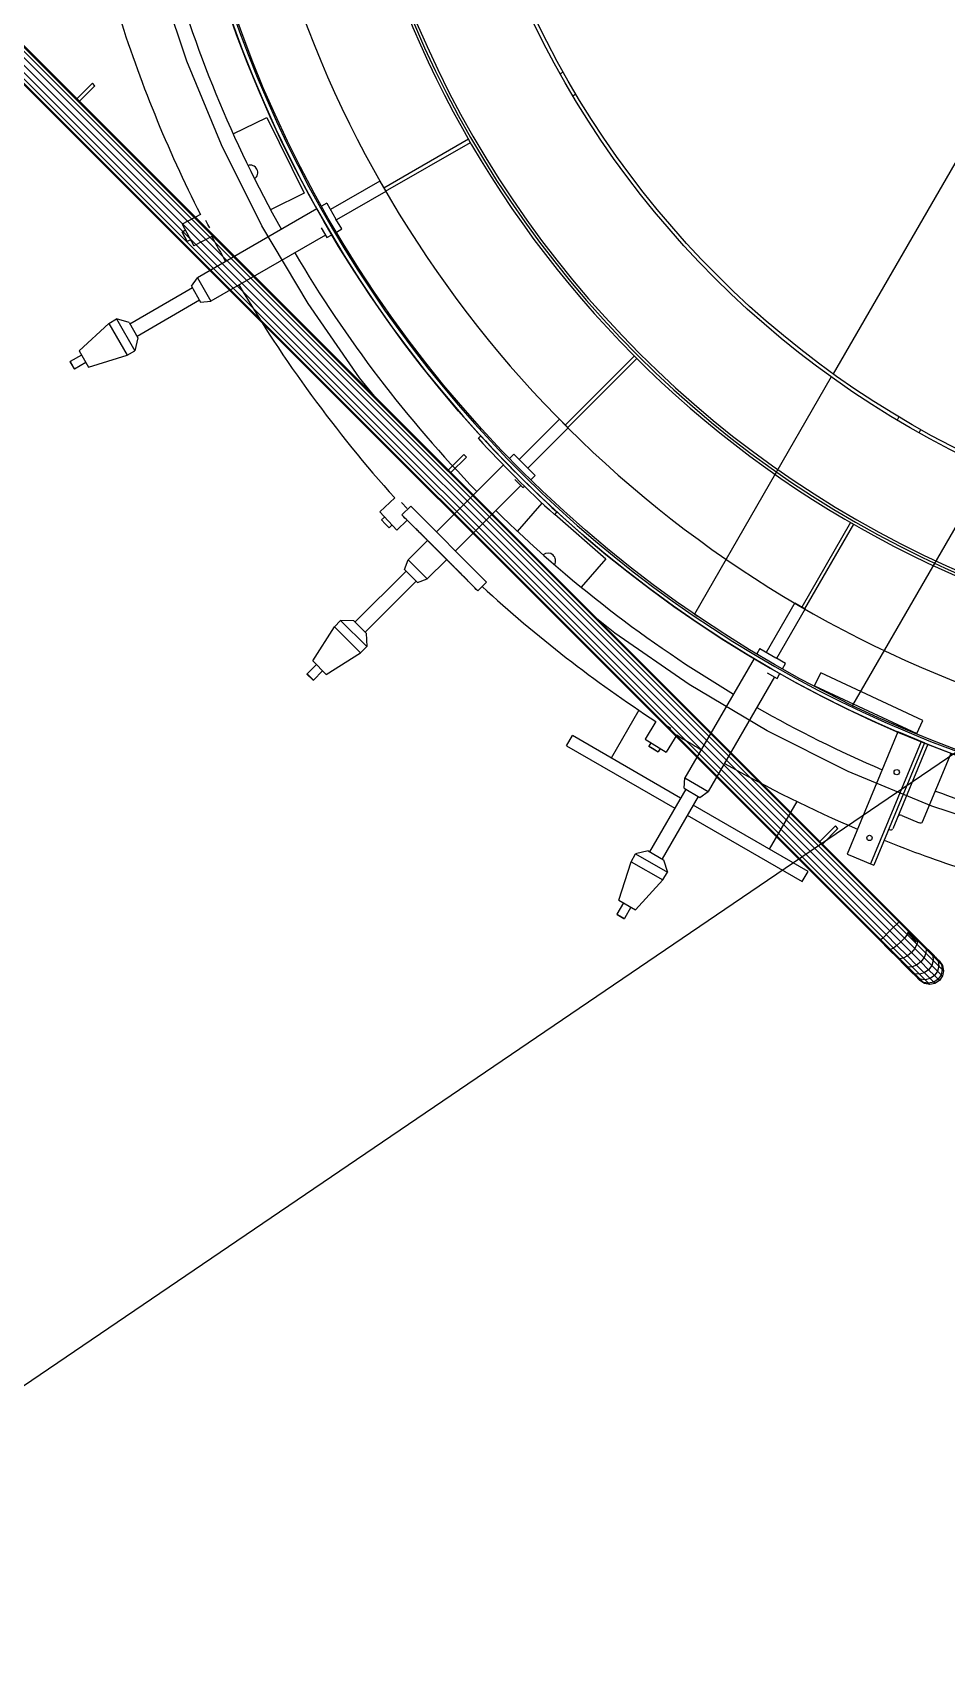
# Model space of a CAD drawing. Header units: metres. Extents: x 0 to 63075, y 0 to 44550.
# Drawn here: x 53734.1 to 53977.7, y 38477.8 to 38908.8 of the extents above; entities that cross this region are included whole.
import ezdxf

# ---------------------------------------------------------------- set-up
doc = ezdxf.new("R2010")
doc.units = ezdxf.units.M
doc.header["$LTSCALE"] = 75
for name, color, linetype in [('GSB', 7, 'Continuous'), ('ML6', 1, 'Continuous'), ('SDM', 7, 'Continuous'), ('SL1', 8, 'Continuous')]:
    doc.layers.add(name, color=color, linetype=linetype)
doc.styles.add('ROMANS', font='ROMANS.SHX')
doc.dimstyles.new('75___1-75', dxfattribs={"dimscale": 75, "dimtxt": 2.5, "dimasz": 2, "dimexe": 1.5, "dimexo": 1, "dimgap": 0.5, "dimtad": 1, "dimdec": 0, "dimzin": 12, "dimtxsty": 'ROMANS', "dimcen": 0, "dimclrd": 256, "dimclre": 256, "dimclrt": 3, "dimazin": 3, "dimtfac": 1, "dimtdec": 0, "dimtmove": 0, "dimatfit": 0, "dimfxl": 1, "dimlwd": -1, "dimlwe": -1, "dimarcsym": 0})

# ---------------------------------------------------------------- blocks, each defined once
blk = doc.blocks.new('A$C6bae614f')
at = {"layer": 'SL1'}
for p, q in [((373998.9, 34335.2), (373408.8, 33313.2)), ((372261.9, 33868), (372211.2, 34020.4)), ((373516.1, 32331), (371914.9, 33932.3)), ((373521.7, 32336.6), (371920.5, 33937.9)), ((373525.4, 32340.3), (371924.2, 33941.6)), ((371925.6, 33942.9), (373526.7, 32341.7)), ((373492.2, 32307.1), (371891.1, 33908.4)), ((373493.5, 32308.5), (371892.4, 33909.7)), ((373497.3, 32312.2), (371896.1, 33913.5)), ((373502.9, 32317.8), (371901.7, 33919.1)), ((373509.5, 32324.4), (371908.3, 33925.7)), ((372323.4, 33719.6), (372261.9, 33868)), ((372930, 33848.8), (372924.5, 33845.7)), ((372094.6, 33829.1), (372067, 33801.5)), ((372071.5, 33797), (372099.1, 33824.6)), ((372099.1, 33824.6), (372094.6, 33829.1)), ((372947, 33806.7), (372952.5, 33809.9)), ((372344.4, 33739), (372404.1, 33768.4)), ((372404.1, 33768.4), (372470.4, 33633.9)), ((372395.3, 33576), (372323.4, 33719.6)), ((372762, 33729.5), (372611.7, 33642.8)), ((372614.9, 33637.3), (372765.2, 33724)), ((372604.8, 33655.4), (372517.1, 33604.7)), ((372604.8, 33655.4), (372615.4, 33637)), ((372470.4, 33633.9), (372410.7, 33604.5)), ((372510.4, 33616.2), (372501.1, 33610.8)), ((372510.4, 33616.2), (372526.8, 33587.8)), ((372615.4, 33637), (372527.7, 33586.4)), ((372286.2, 33596.1), (372254, 33579)), ((372492.9, 33606.1), (372280.9, 33483.7)), ((372537, 33570.3), (372526.8, 33587.8)), ((372259.8, 33568.1), (372253.7, 33564.8)), ((372253.7, 33564.8), (372262.8, 33547.8)), ((372258.2, 33556.3), (372253.7, 33564.8)), ((372254, 33579), (372274.7, 33540.2)), ((372299.7, 33578.4), (372296, 33585.3)), ((372302.8, 33572.5), (372299.7, 33578.4)), ((372507.9, 33559.6), (372304.7, 33442.3)), ((372477.2, 33437.9), (372395.3, 33576)), ((372500.4, 33572.6), (372510.5, 33555)), ((372510.5, 33555), (372519.3, 33560.1)), ((372527.5, 33564.8), (372537, 33570.3)), ((372258.2, 33556.3), (372262.8, 33547.8)), ((372268.9, 33551.1), (372262.8, 33547.8)), ((372306.5, 33557.1), (372274.7, 33540.2)), ((372270.2, 33468.8), (372280.9, 33483.7)), ((372280.9, 33483.7), (372304.7, 33442.3)), ((372272, 33465.7), (372161.1, 33401.6)), ((372284.7, 33443.7), (372173.8, 33379.6)), ((372270.2, 33468.8), (372286.5, 33440.6)), ((372286.5, 33440.6), (372304.7, 33442.3)), ((372568.8, 33305.9), (372477.2, 33437.9)), ((372071, 33354.3), (372123.7, 33402.8)), ((372123.7, 33402.8), (372137.2, 33411)), ((372123.7, 33402.8), (372156.1, 33346.6)), ((372137.2, 33411), (372170, 33354.2)), ((372159.6, 33404.1), (372137.2, 33411)), ((372159.6, 33404.1), (372175.2, 33377.2)), ((372175.2, 33377.2), (372170, 33354.2)), ((372055.1, 33333.9), (372055.2, 33334.9)), ((372055.1, 33333.9), (372062.1, 33321.8)), ((372075.5, 33346.5), (372055.2, 33334.9)), ((372055.2, 33334.9), (372063.1, 33321.3)), ((372083.2, 33333.1), (372063.1, 33321.3)), ((372071, 33354.3), (372087.8, 33325.2)), ((372087.8, 33325.2), (372156.1, 33346.6)), ((372156.1, 33346.6), (372170, 33354.2)), ((373056.1, 33344.8), (372933.4, 33222.2)), ((372937.9, 33217.7), (373060.6, 33340.4)), ((372062.1, 33321.8), (372063.1, 33321.3)), ((372595, 33273.5), (372568.8, 33305.9)), ((373405.6, 33307.6), (373162.6, 32886.8)), ((372923.5, 33232.5), (372851.8, 33160.9)), ((372938.5, 33217.5), (372866.9, 33145.9)), ((372923.5, 33232.5), (372938.5, 33217.5)), ((373525.6, 33236.7), (373522.4, 33231.2)), ((373561.4, 33208.7), (373564.6, 33214.2)), ((372779.3, 33198.5), (372783.8, 33202.9)), ((372753.8, 33169.9), (372726.1, 33142.3)), ((372730.6, 33137.8), (372758.3, 33165.4)), ((372758.3, 33165.4), (372753.8, 33169.9)), ((372842.5, 33170.3), (372834.8, 33162.7)), ((372842.5, 33170.3), (372880, 33132.8)), ((372823.7, 33151.5), (372704.9, 33032.8)), ((372872.3, 33125.1), (372880, 33132.8)), ((373686, 33145.7), (373443, 32724.9)), ((372854.7, 33114.9), (372738.7, 32999)), ((372844.1, 33125.5), (372858.4, 33111.2)), ((372858.4, 33111.2), (372861.1, 33113.9)), ((372865.6, 33118.4), (372865.6, 33118.4)), ((372631, 33092.8), (372604.4, 33068)), ((372653.3, 33074.3), (372643.3, 33084.9)), ((372643.6, 33062.7), (372659.3, 33078.4)), ((372659.3, 33078.4), (372794.1, 32943.5)), ((372848.8, 33033.5), (372892.7, 33083.5)), ((372892.7, 33083.5), (372892.8, 33083.5)), ((372604.4, 33068), (372634.5, 33035.8)), ((372612.8, 33059), (372607.7, 33054.2)), ((372607.7, 33054.2), (372614.3, 33047.1)), ((372614.3, 33047.1), (372607.7, 33054.2)), ((372614.3, 33047.1), (372620.9, 33040.1)), ((372614.3, 33047.1), (372620.9, 33040.1)), ((372626, 33044.8), (372620.9, 33040.1)), ((372653.1, 33053.2), (372634.5, 33035.8)), ((372643.6, 33062.7), (372778.4, 32927.8)), ((372918.7, 33068.1), (372914.2, 33063.6)), ((372914.8, 33064.2), (373005.5, 32984.6)), ((373439.8, 33049.4), (373353, 32899.1)), ((373358.5, 32896), (373445.3, 33046.2)), ((372689.2, 33017.1), (372655, 32982.8)), ((373005.5, 32984.6), (372961.6, 32934.6)), ((372651.1, 32963.2), (372560.5, 32872.6)), ((372648.6, 32965.7), (372655, 32982.8)), ((372648.6, 32965.7), (372660.1, 32954.2)), ((372655, 32982.8), (372688.8, 32949.1)), ((372723, 32983.3), (372688.8, 32949.1)), ((372669.1, 32945.2), (372578.5, 32854.6)), ((372660.1, 32954.2), (372671.7, 32942.7)), ((372671.7, 32942.7), (372688.8, 32949.1)), ((372794.1, 32943.5), (372778.4, 32927.8)), ((373340.7, 32906.6), (373290.1, 32818.8)), ((373340.7, 32906.6), (373359.1, 32896)), ((372524.1, 32864.1), (372535, 32875.5)), ((372535, 32875.5), (372581.4, 32829.1)), ((372558.5, 32874.6), (372535, 32875.5)), ((372558.5, 32874.6), (372580.5, 32852.6)), ((373021.6, 32853.1), (372989.2, 32879.2)), ((373162.6, 32886.8), (373162.6, 32886.8)), ((373359.1, 32896), (373308.5, 32808.2)), ((372485.7, 32803.6), (372524.1, 32864.1)), ((372524.1, 32864.1), (372547, 32841.1)), ((372547, 32841.1), (372570, 32818.2)), ((372580.5, 32852.6), (372581.4, 32829.1)), ((373153.6, 32761.5), (373021.6, 32853.1)), ((372509.5, 32779.8), (372570, 32818.2)), ((372570, 32818.2), (372581.4, 32829.1)), ((373278.6, 32825.5), (373273.2, 32816.1)), ((373278.6, 32825.5), (373307, 32809.1)), ((372492.1, 32797.2), (372475.6, 32780.8)), ((372485.7, 32803.6), (372509.5, 32779.8)), ((372503.1, 32786.2), (372486.7, 32769.7)), ((373268.5, 32807.9), (373146, 32595.9)), ((373291.7, 32782.7), (373309.3, 32772.5)), ((373324.5, 32798.9), (373307, 32809.1)), ((373319.1, 32789.5), (373324.5, 32798.9)), ((372475.6, 32780.8), (372486.7, 32769.7)), ((372475.7, 32779.7), (372475.6, 32780.8)), ((372475.7, 32779.7), (372485.6, 32769.8)), ((372485.6, 32769.8), (372486.7, 32769.7)), ((373291.7, 32679.5), (373153.6, 32761.5)), ((373304.7, 32775.2), (373187.4, 32572)), ((373309.3, 32772.5), (373314.3, 32781.3)), ((373376, 32759.3), (373386.8, 32782.3)), ((373376, 32759.3), (373557.3, 32674.8)), ((373568, 32697.8), (373386.8, 32782.3)), ((373064, 32716.1), (373015.1, 32631.3)), ((373443, 32724.9), (373443, 32724.9)), ((373557.3, 32674.8), (373568, 32697.8)), ((372936, 32653.2), (372946.3, 32671)), ((373138.3, 32560.2), (372946.3, 32671)), ((373094.4, 32695.9), (373075.1, 32665)), ((373115, 32687.3), (373108.3, 32691.5)), ((373131.5, 32672.3), (373112.5, 32641.8)), ((373120.7, 32683.8), (373115, 32687.3)), ((373435.3, 32607.6), (373291.7, 32679.5)), ((373523.8, 32677.6), (373433.8, 32460.5)), ((373528.4, 32675.7), (373523.8, 32677.6)), ((373564.8, 32660.6), (373528.4, 32675.7)), ((372936, 32653.2), (373128, 32542.3)), ((373075.1, 32665), (373112.5, 32641.8)), ((373085.6, 32658.5), (373081.9, 32652.6)), ((373081.9, 32652.6), (373098.3, 32642.3)), ((373090.1, 32647.4), (373081.9, 32652.6)), ((373090.1, 32647.4), (373098.3, 32642.3)), ((373102, 32648.3), (373098.3, 32642.3)), ((373564.8, 32660.6), (373474.9, 32443.5)), ((373570.8, 32658.3), (373480.8, 32441.1)), ((373576.7, 32656), (373514.5, 32505.8)), ((373570.7, 32658.2), (373564.8, 32660.6)), ((373567.6, 32517.9), (373618.2, 32640)), ((373144.3, 32577.7), (373146, 32595.9)), ((373146, 32595.9), (373187.4, 32572)), ((373583.7, 32546.1), (373435.3, 32607.6)), ((373147.4, 32575.9), (373083.3, 32464.9)), ((373169.4, 32563.2), (373105.3, 32452.2)), ((373144.3, 32577.7), (373172.5, 32561.4)), ((373172.5, 32561.4), (373187.4, 32572)), ((373344.4, 32554.2), (373295.5, 32469.4)), ((373150, 32529.6), (373354, 32411.9)), ((373364.3, 32429.7), (373160.3, 32547.5)), ((373530.7, 32529.3), (373561.6, 32516.5)), ((373736.1, 32495.4), (373583.7, 32546.1)), ((373412.9, 32510.7), (373385.3, 32483.1)), ((373389.8, 32478.6), (373417.4, 32506.2)), ((373417.4, 32506.2), (373412.9, 32510.7)), ((373507.2, 32505), (373508.5, 32504.5)), ((373028.9, 32378.9), (373050.3, 32447.3)), ((373050.3, 32447.3), (373057.9, 32461.2)), ((373050.3, 32447.3), (373106.5, 32414.8)), ((373080.9, 32466.4), (373057.9, 32461.2)), ((373057.9, 32461.2), (373114.7, 32428.4)), ((373080.9, 32466.4), (373107.8, 32450.8)), ((373107.8, 32450.8), (373114.7, 32428.4)), ((373433.8, 32460.5), (373438.5, 32458.6)), ((373438.5, 32458.6), (373474.9, 32443.5)), ((373474.9, 32443.5), (373480.8, 32441.1)), ((373058, 32362.1), (373106.5, 32414.8)), ((373106.5, 32414.8), (373114.7, 32428.4)), ((373354, 32411.9), (373364.3, 32429.7)), ((373036.8, 32374.4), (373025, 32354.3)), ((373025, 32354.3), (373038.6, 32346.4)), ((373025.5, 32353.3), (373025, 32354.3)), ((373025.5, 32353.3), (373037.5, 32346.3)), ((373028.9, 32378.9), (373058, 32362.1)), ((373050.2, 32366.7), (373038.6, 32346.4)), ((373037.5, 32346.3), (373038.6, 32346.4)), ((373509.5, 32324.4), (373497.3, 32312.2)), ((373516.1, 32331), (373509.5, 32324.4)), ((373547.6, 32286.2), (373509.5, 32324.4)), ((373521.7, 32336.6), (373516.1, 32331)), ((373535.3, 32311.7), (373516.1, 32331)), ((373526.7, 32341.7), (373521.7, 32336.6)), ((373540.1, 32318.2), (373521.7, 32336.6)), ((373542.6, 32323.1), (373525.4, 32340.3)), ((373542.4, 32325.9), (373526.7, 32341.7)), ((373540.1, 32318.2), (373542.6, 32323.1)), ((373542.4, 32325.9), (373542.6, 32323.1)), ((373542.4, 32325.9), (373570.8, 32297.6)), ((373542.6, 32323.1), (373558.9, 32306.8)), ((373493.5, 32308.5), (373492.2, 32307.1)), ((373507.9, 32291.4), (373492.2, 32307.1)), ((373497.3, 32312.2), (373493.5, 32308.5)), ((373510.7, 32291.3), (373493.5, 32308.5)), ((373562.1, 32247.4), (373497.3, 32312.2)), ((373522.1, 32298.5), (373502.9, 32317.8)), ((373522.1, 32298.5), (373515.7, 32293.8)), ((373529, 32304.8), (373522.1, 32298.5)), ((373540.5, 32280.2), (373522.1, 32298.5)), ((373535.3, 32311.7), (373529, 32304.8)), ((373540.1, 32318.2), (373535.3, 32311.7)), ((373535.3, 32311.7), (373600.5, 32246.5)), ((373557.6, 32300.6), (373540.1, 32318.2)), ((373556.4, 32305.1), (373541.2, 32320.3)), ((373541.9, 32321.8), (373555.1, 32308.7)), ((373547, 32311.2), (373549.7, 32311.8)), ((373551.6, 32312.2), (373553.2, 32312.5)), ((373557.6, 32300.6), (373553.7, 32293.4)), ((373555.1, 32308.7), (373556.4, 32305.1)), ((373558.9, 32306.8), (373557.4, 32311)), ((373558.9, 32306.8), (373557.6, 32300.6)), ((373586.5, 32271.8), (373557.6, 32300.6)), ((373573.6, 32292.1), (373558.9, 32306.8)), ((373570.8, 32297.6), (373565.4, 32300.4)), ((373570.8, 32297.6), (373573.6, 32292.1)), ((373582, 32286.4), (373570.8, 32297.6)), ((373510.7, 32291.3), (373507.9, 32291.4)), ((373522.9, 32276.5), (373507.9, 32291.4)), ((373515.7, 32293.8), (373510.7, 32291.3)), ((373527.1, 32274.9), (373510.7, 32291.3)), ((373527.1, 32274.9), (373522.9, 32276.5)), ((373536.3, 32263.1), (373522.9, 32276.5)), ((373533.2, 32276.2), (373527.1, 32274.9)), ((373541.7, 32260.3), (373527.1, 32274.9)), ((373540.5, 32280.2), (373533.2, 32276.2)), ((373547.6, 32286.2), (373540.5, 32280.2)), ((373556.9, 32263.8), (373540.5, 32280.2)), ((373553.7, 32293.4), (373547.6, 32286.2)), ((373564.3, 32269.6), (373547.6, 32286.2)), ((373564.3, 32269.6), (373556.9, 32263.8)), ((373570.1, 32277), (373564.3, 32269.6)), ((373578.2, 32255.6), (373564.3, 32269.6)), ((373573.4, 32284.9), (373570.1, 32277)), ((373573.6, 32292.1), (373573.4, 32284.9)), ((373585.8, 32279.9), (373573.6, 32292.1)), ((373595.7, 32272.7), (373582, 32286.4)), ((373582, 32286.4), (373585.8, 32279.9)), ((373586.5, 32271.8), (373583.8, 32263.3)), ((373595.1, 32270.7), (373585.8, 32279.9)), ((373585.8, 32279.9), (373586.5, 32271.8)), ((373596.4, 32261.9), (373586.5, 32271.8)), ((373590.4, 32277.9), (373595.1, 32270.7)), ((373595.1, 32270.7), (373596.4, 32261.9)), ((373595.1, 32270.7), (373602.7, 32263)), ((373595.7, 32272.7), (373600.8, 32265)), ((373597.4, 32270.9), (373595.7, 32272.7)), ((373597.4, 32270.9), (373602.7, 32263)), ((373541.7, 32260.3), (373536.3, 32263.1)), ((373547.5, 32251.9), (373536.3, 32263.1)), ((373549, 32260.5), (373541.7, 32260.3)), ((373554, 32248), (373541.7, 32260.3)), ((373555.9, 32243.4), (373547.5, 32251.9)), ((373554, 32248), (373547.5, 32251.9)), ((373556.9, 32263.8), (373549, 32260.5)), ((373563.2, 32238.8), (373554, 32248)), ((373562.1, 32247.4), (373554, 32248)), ((373561.1, 32238.2), (373555.9, 32243.4)), ((373563.2, 32238.8), (373555.9, 32243.4)), ((373580.9, 32239.7), (373556.9, 32263.8)), ((373568.9, 32233.1), (373561.1, 32238.2)), ((373561.1, 32238.2), (373562.9, 32236.4)), ((373570.6, 32250.1), (373562.1, 32247.4)), ((373572, 32237.5), (373562.1, 32247.4)), ((373572, 32237.5), (373563.2, 32238.8)), ((373568.9, 32233.1), (373563.2, 32238.8)), ((373578.2, 32255.6), (373570.6, 32250.1)), ((373580.9, 32239.7), (373572, 32237.5)), ((373578.1, 32231.4), (373572, 32237.5)), ((373583.8, 32263.3), (373578.2, 32255.6)), ((373588.7, 32245.1), (373578.2, 32255.6)), ((373588.7, 32245.1), (373580.9, 32239.7)), ((373587.3, 32233.3), (373580.9, 32239.7)), ((373595.2, 32238.6), (373587.3, 32233.3)), ((373594.1, 32252.9), (373588.7, 32245.1)), ((373595.2, 32238.6), (373588.7, 32245.1)), ((373596.4, 32261.9), (373594.1, 32252.9)), ((373600.5, 32246.5), (373595.2, 32238.6)), ((373595.2, 32238.6), (373597.4, 32236.4)), ((373602.5, 32255.8), (373596.4, 32261.9)), ((373602.7, 32244.4), (373597.4, 32236.4)), ((373602.5, 32255.8), (373600.5, 32246.5)), ((373600.5, 32246.5), (373602.7, 32244.4)), ((373600.8, 32265), (373602.5, 32255.8)), ((373602.5, 32255.8), (373604.6, 32253.7)), ((373602.7, 32263), (373604.6, 32253.7)), ((373604.6, 32253.7), (373602.7, 32244.4)), ((373570.8, 32231.1), (373562.9, 32236.4)), ((373578.1, 32231.4), (373568.9, 32233.1)), ((373568.9, 32233.1), (373570.8, 32231.1)), ((373580.2, 32229.3), (373570.8, 32231.1)), ((373587.3, 32233.3), (373578.1, 32231.4)), ((373578.1, 32231.4), (373580.2, 32229.3)), ((373589.5, 32231.1), (373580.2, 32229.3)), ((373587.3, 32233.3), (373589.5, 32231.1)), ((373597.4, 32236.4), (373589.5, 32231.1))]:
    blk.add_line(p, q, dxfattribs=at)
for centre, radius in [((374370.1, 34654.2), 2150), ((374370.1, 34654.2), 2140.5), ((374370.1, 34654.2), 1656.3), ((374370.1, 34654.2), 1650), ((373521.7, 32606.2), 4.76), ((373473.3, 32489.5), 4.76)]:
    blk.add_circle(centre, radius, dxfattribs=at)
for centre, radius, start, end in [((374370.1, 34654.2), 1855, 159.76, 358.2327), ((374370.1, 34654.2), 1850, 180.0718, 269.9244), ((374370.1, 34654.2), 1845.2, 180.072, 269.9242), ((374370.1, 34654.2), 2150, 181.1828, 357.3322), ((374370.1, 34654.2), 2143.5, 181.1864, 255.5738), ((374370.1, 34654.2), 2222.8, 195.4352, 209.2043), ((374370.1, 34654.2), 2028.5, 197.5242, 252.754), ((374370.1, 34654.2), 2337.1, 197.3366, 206.9195), ((372374.5, 33670.2), 13.5, 305.5816, 106.9146), ((374370.1, 34654.2), 2337.1, 207.9982, 209.2431), ((374370.1, 34654.2), 2222.8, 210.4352, 224.2043), ((374370.1, 34654.2), 2337.1, 210.4139, 221.9195), ((374370.1, 34654.2), 2156.3, 222.4629, 227.5334), ((374370.1, 34654.2), 2150, 222.4554, 227.5408), ((374370.1, 34654.2), 2222.8, 225.4353, 239.2043), ((372903, 32981.4), 13.5, 328.0806, 129.4156), ((374370.1, 34654.2), 2337.1, 227.3367, 236.9195), ((374370.1, 34654.2), 2222.8, 240.4353, 246.8434), ((374370.1, 34654.2), 2337.1, 237.9982, 239.2431), ((374370.1, 34654.2), 2337.1, 240.4139, 246.8754), ((374370.1, 34654.2), 2222.8, 249.4626, 254.2043), ((374370.1, 34654.2), 2337.1, 248.1208, 251.9195)]:
    blk.add_arc(centre, radius, start, end, dxfattribs=at)
for centre, major_axis in [((373529.1, 32525.4), (-5.54, 2.3)), ((373509.8, 32507.7), (4.62, -1.91)), ((373562.9, 32519.8), (4.62, -1.91))]:
    blk.add_ellipse(centre, major_axis=major_axis, ratio=0.707107, start_param=4.712389, end_param=6.283185, dxfattribs=at)
blk.add_rational_spline([(372778.4, 32927.8), (372743.5, 32963.4), (372725, 32982.1), (372711.4, 32995.7), (372697.8, 33009.2), (372679.1, 33027.8), (372643.6, 33062.7)], [0.0216088236775, 0.0382600501176, 0.0549112765577, 0.0715625029978, 0.0549112765656, 0.0382600501334, 0.0216088237012], degree=3, knots=[0, 0, 0, 0, 0.5, 0.5, 0.5, 1, 1, 1, 1], dxfattribs=at)
blk.add_open_spline([(373162.6, 32886.8), (373162.5, 32886.9), (373164.3, 32885.7), (373167.9, 32883.2)], degree=3, dxfattribs=at)
blk = doc.blocks.new('zw$15D4')
at = {"layer": 'ML6', "xscale": 0.2502808837766805, "yscale": 0.2502808837766805, "zscale": 0.2502808837766805}
blk.add_blockref('A$C6bae614f', (-85544.74, -3177.34), dxfattribs=at)

msp = doc.modelspace()

# ---------------------------------------------------------------- block references
at = {"layer": 'GSB', "xscale": 0.6000000000000068, "yscale": 0.6000000000000068, "zscale": 0.6000000000000068}
msp.add_blockref('zw$15D4', (49200, 35721.63), dxfattribs=at)

# ---------------------------------------------------------------- leaders
at = {"layer": 'SDM'}
msp.add_leader([(52766.71, 37891.88), (59453.13, 42438.72), (62243.43, 42438.72)], dimstyle='75___1-75', override={"dimtad": 0}, dxfattribs=at)

doc.saveas('drawing.dxf')
